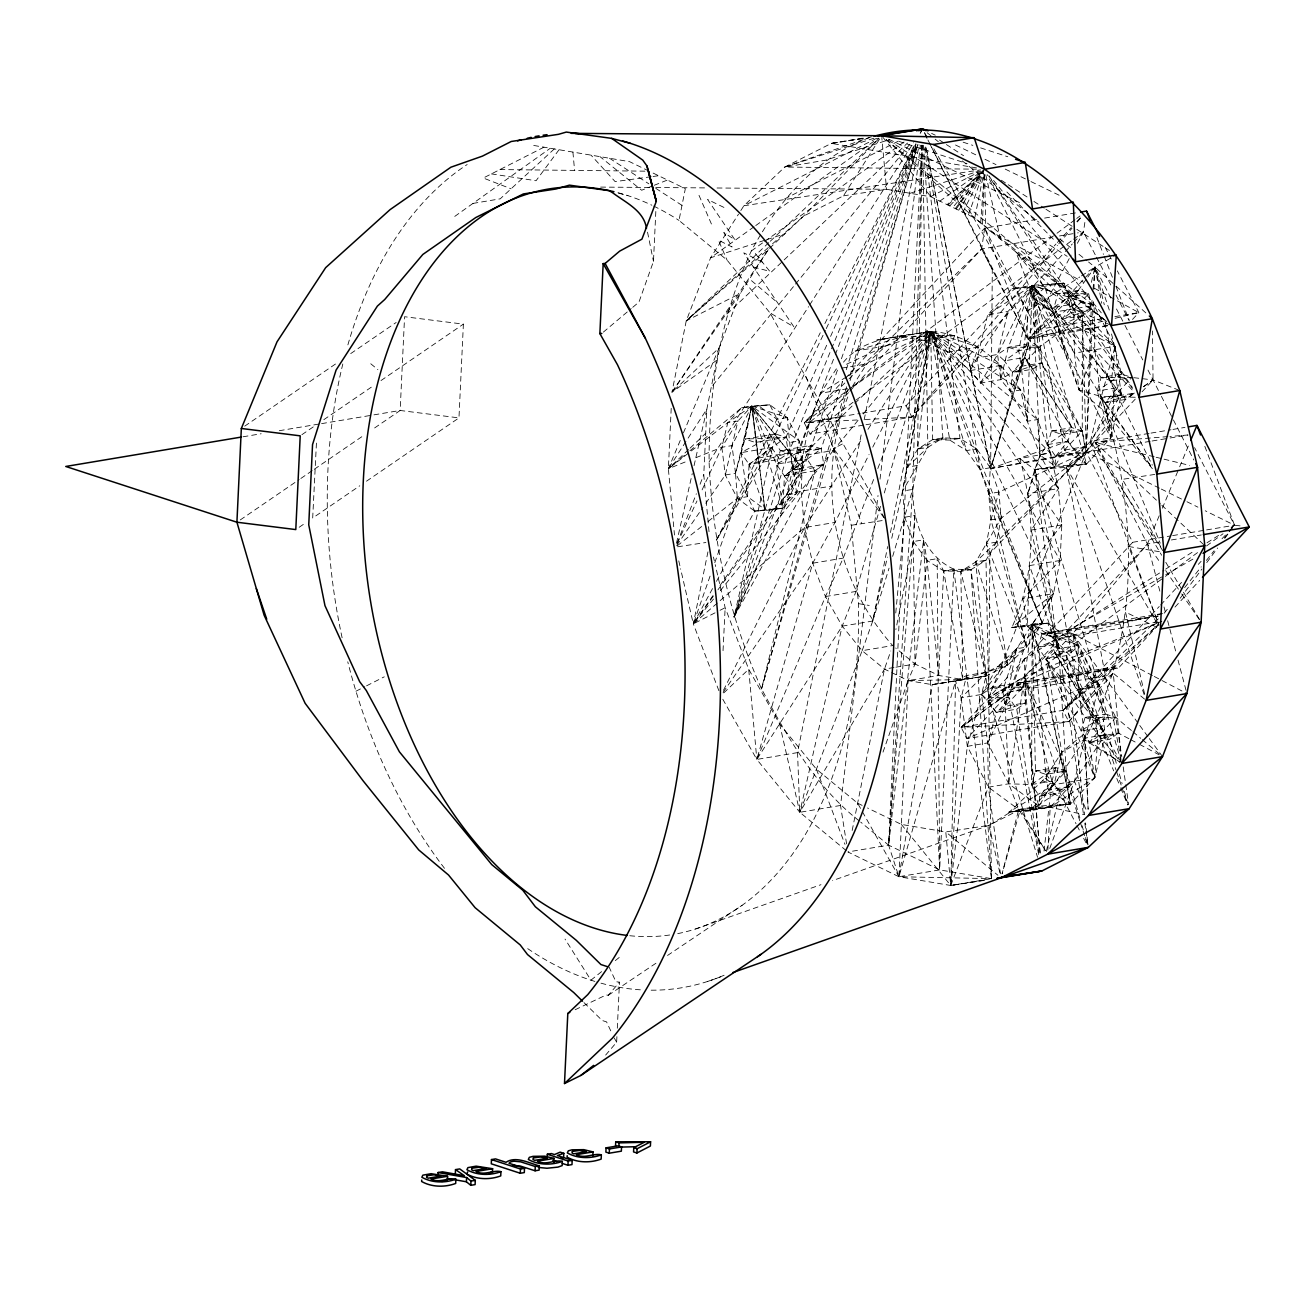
<?xml version="1.0" encoding="UTF-8"?>
<svg xmlns="http://www.w3.org/2000/svg" width="1315" height="1315" viewBox="0 0 1315 1315"><rect width="100%" height="100%" fill="white"/><g stroke="black" fill="none" stroke-linecap="round" stroke-linejoin="round"><path stroke-width="0.75" stroke-dasharray="5 3.75" d="M843.49 362.151C864.875 336.311 900.315 336.689 930.708 331.446C957.797 332.761 981.697 346.93 1000.781 365.438L1000.764 379.641L1010.545 391.673L1027.278 421.26L1040.149 455.154L1058.443 488.555L1061.797 524.932L1060.12 560.469L1053.496 593.607L1042.203 622.883L1026.736 647.046L1007.767 664.995L986.135 675.992L932.22 684.655L908.172 680.595L884.469 669.088L862.147 650.678L842.192 626.137L825.475 596.55L812.719 563.198L804.484 527.562L801.131 491.169L802.808 455.631L809.432 422.493L820.724 393.218L836.192 369.071L840.022 368.43M1162.181 613.694L1060.005 638.285L1016.627 685.082L1161.852 621.239L1024.319 676.781L1012.682 683.8L961.15 727.392L1062.997 710.33L1158.811 623.984L1114.528 666.754L1112.227 674.776L1068.799 721.623L966.969 738.668L961.15 727.392L1132.725 542.29L1086.223 452.031L1084.776 446.656L1082.245 430.991L1082.409 315.649L1074.437 303.88L1078.333 290.319L1086.65 278.714M978.459 347.012L947.901 352.124L954.756 335.522L900.15 336.574L924.198 340.634L947.901 352.124L970.223 370.551L977.209 357.894L987.664 314.844L1011.876 288.708L1032.242 285.306L1051.49 431.008L1047.595 444.585L1040.149 455.154L1034.741 469.57L1121.794 763.456L1078.744 689.685L1057.687 648.821L1031.256 530.06L1058.443 488.555L1050.208 452.902L1019.783 458.573C1035.48 513.672 1036.319 574.852 1011.81 627.551L1032.193 624.148L1047.71 623.063L1078.053 645.402L1099.11 686.282L1105.241 734.74L1094.787 777.806L1070.574 803.925L1039.08 806.128L1031.568 784.545L1032.193 624.148L1053.496 593.607L930.708 331.446L876.793 340.108L930.708 331.446L978.459 347.012L970.223 370.551L980.398 383.043L1000.764 379.641L1021.262 366.31L1039.097 347.226L1091.236 309.354L1092.305 297.289M1019.783 458.573L1034.741 469.57L1066.235 467.384L1086.617 463.981L1110.83 437.846L1105.192 402.817L1114.019 396.522L1134.385 393.119L1125.558 399.415L1086.223 452.031L996.556 542.109L985.987 560.19L970.98 569.691L991.477 878.65L939.666 869.905L888.611 845.15L847.863 851.956L898.918 876.727L991.477 878.65L988.699 697.657L989.916 553.467L1136.505 397.804M1157.858 621.896L1060.005 638.285L1058.411 643.84L1024.319 676.781L1040.296 854.668L1025.585 702.851L1024.467 659.078L1163.956 570.217M1150.132 441.33L990.639 468.567L1028.725 343.84L1027.163 337.396L1027.393 311.014L933.601 148.381M892.671 556.393L912.758 489.394L917.295 465.477L922.127 145.242M1159.485 488.177L1086.223 452.031L1075.933 452.952L990.639 468.567L926.023 147.033L990.343 467.745L998.923 492.073L990.918 519.885L986.365 543.802L1007.767 664.995L986.973 672.096L966.607 675.515L955.578 681.121L950.729 885.472L898.918 876.727L857.627 803.202L816.418 769.193L779.581 723.891L748.712 669.253L725.157 607.694L715.212 564.628M921.947 145.242L912.758 489.394L888.611 845.15L898.918 876.727L939.666 869.905L953.835 569.165C923.771 555.538 912.659 520.214 912.758 489.394L902.567 491.103L891.093 541.073M886.162 139.735L974.744 218.027L1015.953 252.036L1044.932 287.656L1053.348 312.263L1065.15 353.62L1079.056 389.947L1100.688 396.44C1138.198 505.782 1142.143 636.608 1084.497 739.704L1088.146 809.333L1084.875 738.159L1078.744 689.685L1078.053 645.402L1057.687 648.821L1027.344 626.482L1029.579 565.582L1061.797 524.932L930.708 331.446L885.718 345.993L845.364 364.797M982.387 224.323L984.36 173.268M316.438 443.106L312.691 518.028L359.768 485.794M366.49 481.191L458.968 417.891L463.39 324.131L404.576 316.718L400.154 410.477L371.553 430.054M605.656 1055.057L616.653 1042.236L616.932 1036.22M617.31 1028.215L619.48 982.173L615.913 981.713L609.157 967.199M632.762 307.299L638.959 302.072L653.473 261.389L655.922 209.332M671.209 408.308L668.365 468.732L674.48 535.041M709.015 531.671L703.772 474.715L706.862 409.113L719.108 347.949L739.951 293.886L768.519 249.308L803.531 216.137L878.946 138.519M859.139 820.823C815.432 786.617 787.406 737.008 761.533 688.879C729.595 617.294 712.27 540.169 709.097 461.91C708.769 389.503 720.39 316.866 751.325 250.951C778.776 199.995 816.697 157.093 872.075 136.563L784.759 167.054L743.895 205.748L739.605 212.455M717.941 589.827L786.534 494.933L792.501 470.326L787.143 417.562L751.818 406.056L741.627 407.749L727.787 422.69L721.82 447.297L725.321 474.994L737.353 498.336L754.695 511.108L772.694 509.858L782.885 508.149L796.709 493.224L802.676 468.617L799.175 440.92L787.143 417.562L769.817 404.806L751.818 406.056L741.085 452.639L749.057 464.425L747.545 496.643L754.695 511.108L716.379 581.509M702.095 489.887L721.82 447.297L737.978 420.981L751.818 406.056L780.321 450.585L776.425 464.162L782.885 508.149L754.695 511.108L782.885 508.149L784.398 475.931L776.425 464.162L751.818 406.056L727.787 422.69L690.687 451.423M846.318 850.69L799.799 812.292L862.147 650.678L892.704 645.566C832.921 579.011 814.593 476.277 849.161 393.596M921.618 145.242L888.611 845.15L860.7 822.105M847.994 375.876L866.749 363.959L930.708 331.446L988.732 493.766L1026.736 647.046L997.575 666.705L986.973 672.096L955.578 681.121L898.918 876.727L908.172 680.595L915.026 663.976L926.993 560.387L923.508 539.84L913.317 541.55L895.877 629.556M883.006 752.131L908.172 680.595L938.729 675.483L943.66 570.874L937.168 558.678L926.993 560.387L913.317 541.55L904.753 517.222L902.567 491.103L930.708 331.446L1000.781 365.438L1020.736 389.98L1037.453 419.567L1050.208 452.902L1040.034 454.612L1037.453 419.567L930.708 331.446L852.942 386.922M1093.324 301.661L1086.223 452.031L988.699 697.657L1037.584 857.347M1093.899 289.481L1094.951 267.126L1088.557 262.014M723.036 650.678L725.157 607.694L719.847 610.39M1047.841 850.098L1050.208 807.344L1074.421 781.209L1105.241 734.74L1054.844 652.733L1052.329 637.068L1032.193 624.148L1005.219 706.27L987.68 742.909L988.37 787.192L1000.468 873.785M895.762 612.971L904.753 517.222L914.928 515.513L913.317 541.55L915.026 663.976L938.729 675.483L962.777 679.543L986.135 675.992L986.973 672.096L961.183 697.854L950.729 885.472L986.94 879.982M923.459 145.275L942.871 437.879L927.864 447.379L902.567 491.103L907.103 467.187L917.689 449.089L932.68 439.588L942.871 437.879L960.016 438.421L976.683 448.892L990.343 467.745L988.732 493.766L990.918 519.885L1026.736 647.046L1016.544 648.739L997.575 666.705L981.549 694.452L967.314 746.328L950.729 885.472L987.154 879.702M980.694 222.942L984.228 173.218M914.928 515.513L888.611 845.15L923.508 539.84L939.666 869.905L937.168 558.678M1093.012 289.251L1094.951 267.126L1114.512 255.981M938.729 675.483L926.993 560.387L943.66 570.874L960.805 571.4L975.796 561.899L1001.093 518.176L1086.223 452.031L1082.245 430.991L1071.857 427.605L1024.812 357.417L1012.418 372.605L1010.545 391.673L1020.736 389.98L1027.278 421.26L1037.453 419.567M1121.038 759.478L1066.235 467.384L1110.83 437.846L1114.019 396.522L1111.504 380.857L1115.136 346.322L1094.08 305.442L1063.736 283.103L1032.242 285.306L987.664 314.844L1008.03 311.425L1032.242 285.306L1094.08 305.442L1094.77 349.724L1100.902 398.198L1160.192 543.128M922.67 145.275L927.864 447.379L917.689 449.089L930.708 331.446L1020.736 389.98M1044.028 851.052L1051.934 781.126L1055.83 767.566L1024.319 676.781L988.699 697.657L970.98 569.691L953.835 569.165L943.66 570.874L962.777 679.543L932.22 684.655L898.918 876.727M1079.845 817.963L1066.218 770.952L1024.319 676.781L1023.07 687.186L1025.585 702.851L1016.758 709.147L996.392 712.566L981.549 694.452L986.973 672.096M846.597 843.885L840.532 805.47L878.025 495.508M880.014 479.186L920.418 145.225M1144.165 694.665L1066.235 467.384L1090.464 441.265L1110.83 437.846L1121.268 394.779C1092.584 357.549 1065.692 318.378 1032.242 285.306L1027.278 421.26L1021.262 366.31L1032.242 285.306L1057.967 293.722L1088.721 293.689L1091.236 309.354L1086.223 452.031L998.923 492.073L988.732 493.766L1042.203 622.883L1016.544 648.739L981.549 694.452L961.183 697.854L955.578 681.121M849.835 391.163L981.631 248.979L984.688 228.12L1036.614 219.424M1084.859 222.449L1083.478 231.933L1076.788 244.442M1159.205 515.759L1147.403 543.983L1072.695 633.649L1054.844 652.733L1095.461 720.817L1097.992 736.482L1094.787 777.806L1054.055 784.628L1008.868 812.21L1020.325 809.415L1045.524 850.723L1018.714 809.53L1008.736 783.789L1032.193 624.148L1078.053 645.402L1041.94 633.682L1032.193 624.148L1035.464 770.968L1031.568 784.545L1039.54 796.315L1039.08 806.128L1018.714 809.53L988.37 787.192L967.314 746.328L961.183 697.854L966.607 675.515M917.295 465.477L907.103 467.187L930.708 331.446L1050.208 452.902M932.22 684.655L986.135 675.992L975.796 561.899L996.556 542.109L1001.093 518.176L998.923 492.073M884.65 518.274L770.031 312.937L727.047 260.091L678.984 220.41L685.329 188.702L649.265 171.213M716.626 360.343L671.965 392.199L686.249 320.827L710.593 257.773L738.537 214.131M840.532 805.47L799.799 812.292L797.548 752.607L861.769 431.764M864.185 419.732L919.169 144.946M862.147 650.678L872.749 621.025L887.641 546.613M890.452 532.542L930.708 331.446L1058.443 488.555L1027.903 493.667L1057.687 648.821L1047.71 623.063L1011.81 627.551L1053.496 593.607L1022.939 598.72L1027.344 626.482L1047.71 623.063M852.169 830.505L884.469 669.088L890.797 650.991M886.244 139.554L1106.918 321.682L974.744 218.027L983.768 172.988M707.93 551.889L693.317 623.869L720.078 693.81M714.768 562.721L737.353 498.336L735.512 473.285L744.98 439.079L751.818 406.056L799.175 440.92L792.501 470.326L802.676 468.617L751.818 406.056L732.011 445.588L725.321 474.994L704.051 505.831M846.63 386.758L823.782 464.524L814.955 470.819L734.066 617.047L775.538 433.966L825.376 330.427M676.485 543.128L692.249 473.597M694.041 465.658L706.862 409.113L687.055 439.769M894.019 667.494L884.469 669.088L799.799 812.292L756.815 759.429L842.192 626.137L872.749 621.025L887.428 557.067M1046.296 851.495L1059.906 792.912L1068.733 786.6L1066.218 770.952L1058.411 643.84L1038.045 647.259L1032.193 624.148L1045.852 774.354L1048.367 790.019L1039.08 806.128L1008.736 783.789L987.68 742.909L981.549 694.452L992.315 687.219L1032.012 624.592L1053.496 593.607M1091.384 282.314L1094.951 267.126L1114.578 284.763M720.028 585.504L772.694 509.858L786.534 494.933L802.676 468.617L751.818 406.056L764.886 509.398L747.545 496.643L735.512 473.285L732.011 445.588L737.978 420.981L727.787 422.69M980.398 383.043L997.575 354.491L1008.03 311.425L977.209 357.894L980.398 383.043L1000.781 365.438L1010.545 391.673L1021.262 366.31L1018.731 350.645L1032.242 285.306L1062.043 319.068L1115.136 346.322L1121.268 394.779L1090.464 441.265L1158.975 625.2L1128.615 546.498L1159.978 551.807M1152.433 675.499L1072.695 633.649L1052.329 637.068L1099.11 686.282L1084.875 738.159L1120.133 762.322L1084.497 739.704L1061.994 751.917L1045.129 778.233L1009.739 811.766L1029.842 810.747L1070.574 803.925L1046.017 659.029L1058.411 643.84L1066.383 655.61L1084.628 814.708L1050.208 807.344L1008.868 812.21L1029.842 810.747L1054.055 784.628L1061.994 751.917L1092.42 727.327L1119.229 760.317M847.419 389.914L761.533 688.879L814.955 470.819L806.966 459.05L838.017 368.414M1162.148 613.546L1041.94 633.682L1038.045 647.259L1070.574 803.925L1018.714 809.53L1002.063 873.867L1020.325 809.415L988.913 825.376L832.559 880.606M761.533 688.879L823.782 464.524L821.267 448.859L842.553 381.482L804.254 422.805L810.056 434.082L863.971 425.057M797.548 752.607L756.815 759.429L812.719 563.198L835.025 522.433L869.067 454.497M1111.504 380.857L1101.115 377.471L1032.242 285.306L1008.342 347.259L1000.764 379.641L997.575 354.491L1032.242 285.306L1086.617 463.981L1055.107 466.168L1034.741 469.57L1027.903 493.667L1040.149 455.154L1032.242 285.306L1111.504 380.857L1131.87 377.454L1114.019 396.522L1121.268 394.779L1100.902 398.198L1090.464 441.265L1162.887 550.788M850.098 380.561L917.87 144.617L848.882 379.065L981.631 248.979L1051.523 237.275M779.581 723.891L799.799 812.292L842.192 626.137L856.032 591.421L880.918 504.763M884.305 492.961L930.708 331.446L1060.12 560.469L1022.939 598.72M967.314 746.328L987.68 742.909L996.392 712.566L988.42 700.78L992.315 687.219L1114.528 666.754L1118.473 668.036L1159.14 624.165M772.694 509.858L796.709 493.224L784.398 475.931L821.267 448.859L810.878 445.473L776.425 464.162L806.966 459.05L734.066 617.047L779.614 459.297L788.441 453.001L830.735 350.661M1088.721 293.689L1068.355 297.108L1070.87 312.773L1091.236 309.354L1062.043 319.068L1074.437 303.88L1054.071 307.299L1057.967 293.722L1078.333 290.319L1088.721 293.689L1070.87 312.773L1062.043 319.068L1082.409 315.649L1086.223 452.031L1117.586 387.646L1121.481 374.068L1110.665 330.492M1110.879 298.061L1094.951 267.126L1028.116 339.237L1039.097 347.226L1041.628 362.891L1071.857 427.605L1067.961 441.182L1055.567 456.354L1055.107 466.168L1040.149 455.154M1128.402 376.32L1121.481 374.068L1101.115 377.471L1097.22 391.048L1110.83 437.846L1032.242 285.306L1047.595 444.585L1055.107 466.168L1064.394 450.059L1082.245 430.991L1039.097 347.226L1028.725 343.84L1008.342 347.259L997.575 354.491L977.209 357.894M1158.071 616.028L1041.94 633.682L1060.005 638.285L1038.045 647.259L1085.089 717.431L1081.177 731.009L1094.787 777.806L1050.208 807.344L1011.235 811.634L988.913 825.376L945.797 831.918L901.383 824.423L867.522 807.985M1131.393 730.482L1115.843 717.415L1105.455 714.029L1075.21 649.314L1054.844 652.733L1046.017 659.029L1094.787 777.806L1089.165 742.778L1101.559 727.59L1105.455 714.029L1072.695 633.649L1066.251 631.545L1041.94 633.682L1072.695 633.649L1138.576 723.842M872.749 621.025L889.055 568.146M846.268 369.729L917.426 144.584M780.321 450.585L821.267 448.859L790.71 453.971L780.321 450.585L810.878 445.473L734.066 617.047L788.441 453.001L785.926 437.336L827.266 343.889M710.084 576.102L693.317 623.869L718.089 611.294M841.419 358.765L916.933 144.387M968.432 214.953L983.275 172.758M848.175 390.654L809.432 422.493L792.501 470.326L802.808 455.631L853.369 404.708M1049.732 848.438L1074.421 781.209L1084.875 738.159L1105.241 734.74L1095.461 720.817L1046.017 659.029L1075.21 649.314L1072.695 633.649L1115.843 717.415L1121.777 756.947M734.066 617.047L834.532 356.628M835.272 354.705L916.473 144.239M722.806 699.235L756.815 759.429L825.475 596.55L843.26 558.086L874.13 478.101M877.795 468.567L930.708 331.446L1042.203 622.883L1032.012 624.592M677.061 543.292L696.342 493.766M700.057 484.249L703.772 474.715M831.524 348.771L916.111 144.091M790.71 453.971L796.709 493.224L786.534 494.933L802.808 455.631L833.348 450.519L858.021 420.356M1162.345 508.231L1178.865 468.699M1179.654 466.809L1189.089 444.223M680.25 440.443L668.365 468.732L686.677 461.384M683.405 432.898L719.108 347.949L671.965 392.199L768.519 249.308L686.249 320.827L740.279 293.376M830.587 336.41L915.766 143.877M677.291 543.407L696.966 500.966M1024.467 659.078C1012.961 676.255 1012.731 698.643 996.392 712.566L1025.585 702.851L1005.219 706.27L996.392 712.566M826.264 328.586L914.369 145.571M723.48 690.293L804.484 527.562L862.492 437.961M725.321 474.994L735.512 473.285L751.818 406.056L764.886 509.398L749.057 464.425L779.614 459.297L771.642 447.527L716.313 540.284L820.264 332.761M824.867 323.589L914.106 145.455M872.749 447.149L930.708 331.446L966.492 450.601L980.152 469.439L1042.203 622.883M962.827 212.241L984.508 169.257M981.631 248.979L1027.163 337.396L1071.068 255.176M712.533 588.578L693.317 623.869L680.578 568.754M716.313 540.284L775.538 433.966L785.926 437.336L749.057 464.425L788.441 453.001L757.884 458.13L751.818 406.056L782.885 508.149M958.684 210.236L982.535 172.397M772.562 243.785L803.531 216.137L843.457 195.836L880.623 137.368M709.097 461.91L808.561 306.642M809.662 304.916L913.547 142.727M852.383 386.38L866.749 363.959L885.718 345.993L907.35 334.996L855.161 351.105L885.718 345.993M867.982 429.364L930.708 331.446L949.825 440.114L966.492 450.601L976.683 448.892M685.953 441.478L668.365 468.732L689.093 452.672M1042.4 780.814L1054.055 784.628L1084.497 739.704M676.715 545.446L702.917 507.475M671.965 392.199L739.951 293.886M723.135 692.331L812.719 563.198L843.26 558.086M713.059 595.514L693.317 623.869L804.484 527.562L835.025 522.433M956.219 209.036L983.423 170.786L952.849 207.408M1087.834 277.054L1094.951 267.126L1109.844 311.639M713.24 596.303L693.317 623.869L713.47 599.081M559.039 149.729L536.043 180.747L491.415 173.892M955.315 208.592L983.39 170.769M1180.18 598.276L1201.926 569.05M1206.759 562.557L1217.641 547.961M1224.89 538.213L1228.522 533.348M833.348 450.519L718.5 592.884M1164.153 613.217L1169.265 606.823M1184.634 587.624L1201.269 566.831M1206.397 560.42L1214.074 550.821M1224.314 538.032L1228.161 533.232M1229.443 531.638L1234.555 525.227L1241.902 526.082M712.714 385.377L794.244 285.651M795.542 284.056L910.736 143.171M863.215 414.011L930.708 331.446L932.68 439.588L949.825 440.114L960.016 438.421L966.492 450.601M1068.799 721.623L1114.528 666.754L1010.38 691.822L961.15 727.392L1068.799 721.623L1062.997 710.33L1159.238 606.494M865.977 424.729L911.903 417.036L1057.424 245.395M1058.756 243.834L1071.988 228.235M1077.281 221.988L1081.242 217.32M575.148 1009.739L606.281 994.896L608.204 995.34L619.48 982.173M845.298 378.523L984.688 228.12L1083.281 282.15M848.487 392.626L810.056 434.082L1071.939 240.464M862.163 413.107L906.084 405.76L1055.994 244.015M1057.391 242.519L1071.265 227.544M1076.821 221.561L1080.979 217.057M865.188 419.534L911.903 417.036L1063.95 253.006M1065.331 251.494L1072.317 243.965M1073.714 242.47L1083.478 231.933L1095.559 255.389M1132.494 319.446L1138.839 312.592L1117.356 270.906M1142.028 391.837L1153.058 379.936L1152.466 330.953M1158.104 616.176L1066.251 631.545L1147.403 543.983L1161.392 541.649M1160.635 604.999L1181.56 582.413M1198.294 564.365L1201.088 561.357M1222.013 538.772L1227.585 532.756M1228.983 531.244L1234.555 525.227L1204.178 444.602M1174.969 607.086L1199.724 580.359M1115.843 717.415L1095.461 720.817L1085.089 717.431L1115.843 717.415L1097.992 736.482L1089.165 742.778L1081.177 731.009L1046.017 659.029L1066.383 655.61L1075.21 649.314L1116.041 770.048M949.759 205.913L983.176 170.654M948.033 205.074L983.11 170.621L947.162 204.647M844.855 383.01L804.254 422.805L857.051 419.978M1158.285 618.855L1062.997 710.33L1114.528 666.754M907.103 467.187L927.864 447.379M768.798 242.634L686.249 320.827L771.05 245.132M770.278 241.237L878.749 138.486M726.998 314.022L907.465 143.056M688.6 449.549L668.365 468.732L688.37 452.081M690.046 448.185L705.711 433.342M854.865 403.294L930.708 331.446M723.743 692.923L748.712 669.253L756.815 759.429M554.305 148.924L500.226 198.828L472.973 203.414M603.355 332.12L631.216 308.598M689.915 450.798L741.627 407.749L769.817 404.806L789 442.629L799.175 440.92M1044.932 287.656L1033.146 297.387L1065.15 353.62M601.596 971.621L590.928 980.168L565.023 939.074M615.305 960.607L619.875 956.942M677.126 545.889L704.971 523.896M708.078 521.463L737.353 498.336L747.545 496.643L741.085 452.639L775.538 433.966L744.98 439.079L755.369 442.465L785.926 437.336L744.98 439.079M1074.437 303.88L1028.116 339.237L990.639 468.567L1067.961 441.182L1075.933 452.952L1084.776 446.656L1064.394 450.059L1055.567 456.354L1047.595 444.585L1071.857 427.605L1024.812 357.417L1004.446 360.836L997.575 354.491M851.841 387.103L804.254 422.805L860.158 413.452M853.484 385.87L1055.353 234.464M1056.997 233.232L1075.045 219.687M1076.689 218.454L1079.977 216.005M749.057 464.425L771.642 447.527L741.085 452.639M814.955 470.819L784.398 475.931L806.966 459.05M1073.582 239.231L1083.478 231.933L1077.478 232.936M961.15 727.392L1163.742 577.597M1165.386 576.381L1198.327 552.021M1206.562 545.939L1223.032 533.759M1231.267 527.66L1234.555 525.227L1194.579 447.626M454.76 216.4L550.295 148.25M754.07 226.755L710.593 257.773L764.985 240.185M755.747 225.555L878.321 138.124M751.325 250.951L762.947 242.65M764.607 241.467L904.112 141.954M939.863 201.113L981.467 171.427M1060.12 560.469L1029.579 565.582L1057.687 648.821L1034.741 469.57L1086.617 463.981L1064.394 450.059L1032.242 285.306L1105.192 402.817L1125.558 399.415L1133.645 393.678M1143.36 386.807L1153.058 379.936L1177.878 389.766M1143.721 386.528L1153.058 379.936L1147.436 369.022M1054.071 307.299L1078.333 290.319L1028.116 339.237L1107.986 325.857M1121.481 374.068L1097.22 391.048L1117.586 387.646L1125.558 399.415M981.549 694.452L988.42 700.78L1012.682 683.8L1118.473 668.036L1016.627 685.082M901.383 824.423L950.729 885.472L988.37 787.192L1008.736 783.789L1031.568 784.545L1055.83 767.566L1066.218 770.952L1048.367 790.019L1039.54 796.315L1059.906 792.912L1076.032 823.749M244.705 426.159L335.588 363.959M350.727 353.587L396.16 322.487M301.908 434.673L315.419 425.435M323.835 419.666L374.282 385.147M381.005 380.545L463.39 324.131M240.283 519.918L299.179 479.597M300.872 478.446L312.641 470.376M314.334 469.225L364.814 434.673M299.179 527.266L305.935 522.647M608.204 995.34L657.352 962.301M667.527 955.463L742.104 905.312M1029.842 810.747L1074.421 781.209L1086.995 811.865M1027.393 311.014L1079.746 277.005M1081.44 275.903L1094.951 267.126L1104.288 304.751M846.301 376.961L820.724 393.218L851.282 388.106M1165.682 569.116L1194.957 550.459M1207.006 542.783L1220.78 534.005M1231.119 527.43L1234.555 525.227L1205.263 510.779M997.575 666.705L1007.767 664.995L975.796 561.899L985.987 560.19L988.699 697.657L1012.682 683.8L1023.07 687.186L1005.219 706.27L1008.736 783.789M1066.251 631.545L1163.972 575.691M1165.748 574.671L1194.168 558.415M543.966 147.181L483.295 178.018L511.091 188.801M862.377 138.174L831.343 143.384L784.759 167.054L976.388 169.175M876.546 138.338L743.895 205.748L980.546 169.865M784.644 198.927L898.819 140.902M930.478 196.724L980.842 171.114M355.954 691.213L364.797 686.709M366.573 685.822L384.259 676.831M677.735 933.617A377.898 243.341 80.5 0 0 858.481 603.634L851.265 525.277L833.529 448.497L843.194 443.582M917.689 449.089L942.871 437.879M985.987 560.19L960.805 571.4L962.777 679.543L908.172 680.595M1082.409 315.649L1028.116 339.237L1105.225 320.679M695.849 457.719L721.82 447.297L732.011 445.588M654.163 185.3L667.478 180.04M695.504 928.998L820.971 884.683M707.618 981.467L723.069 976.009M1107.789 325.463L1027.163 337.396L927.897 139.9L992.299 269.707L990.639 468.567L1028.725 343.84L1004.446 360.836L1012.418 372.605L1041.628 362.891L1082.245 430.991L1061.879 434.394L1051.49 431.008L1071.857 427.605M1134.385 393.119L1105.192 402.817L1117.586 387.646L1105.142 321.353M1084.776 446.656L1055.567 456.354L1075.933 452.952M1079.779 820.774L1068.733 786.6L1039.54 796.315L1051.934 781.126L1024.319 676.781M873.933 138.239L784.759 167.054L825.491 160.233L889.433 139.571M766.924 239.56L784.94 233.741M910.161 193.289L978.985 171.049M784.398 475.931L823.782 464.524L793.224 469.636L802.676 468.617M786.534 494.933L801.131 491.169L831.672 486.057M1115.12 318.312L1138.839 312.592L1092.239 287.065M1105.241 734.74L1097.992 736.482L1118.358 733.08L1128.96 738.734M1044.603 218.093L1078.547 212.405M1059.512 235.944L1075.489 233.265M1063.736 283.103L1043.37 286.522L1011.876 288.708L1063.736 283.103L1073.714 308.861L1152.318 465.132M243.028 436.777L261.159 433.753M279.29 430.712L319.578 423.956M321.6 423.627L371.964 415.195M373.97 414.85L400.154 410.477L458.968 417.891M1036.335 302.631L1053.348 312.263L1094.08 305.442L1068.355 297.108L1115.136 346.322L1100.902 398.198L1152.006 467.63M924.198 340.634L954.756 335.522M1102.891 318.625L1036.993 329.654L984.688 228.12L1027.163 337.396M1114.873 316.619L1138.839 312.592M841.929 368.101L866.749 363.959M970.223 370.551L1000.781 365.438M741.627 407.749L769.817 404.806M1021.262 366.31L1041.628 362.891L1032.801 369.186L1012.418 372.605M787.143 417.562L776.968 419.271L759.626 406.499M809.432 422.493L839.989 417.381M1047.595 444.585L1067.961 441.182L1024.812 357.417M1149.031 433.424L1095.116 442.465L1147.403 543.983L1159.978 562.294M1151.02 433.095L1170.991 429.758M1172.98 429.413L1184.963 427.408M990.343 467.745L980.152 469.439L925.448 147.017M1152.121 441.002L1168.098 438.322M1170.103 437.994L1188.07 434.986L1169.89 436.448M990.918 519.885L1001.093 518.176M1031.256 530.06L1061.797 524.932M996.556 542.109L986.365 543.802L1026.736 647.046M1132.725 542.29L1170.662 535.928M1172.651 535.599L1204.606 530.241M1206.611 529.912L1234.555 525.227M825.475 596.55L856.032 591.421M1171.369 539.972L1201.318 534.958M895.926 667.182L915.026 663.976L895.679 648.016M988.42 700.78L1008.786 697.377L1016.758 709.147L1039.261 854.832M1085.089 717.431L1105.455 714.029L1081.177 731.009L1101.559 727.59L1109.531 739.375L1117.175 766.316M1035.464 770.968L1066.218 770.952L1045.852 774.354L1035.464 770.968L1055.83 767.566M1031.568 784.545L1051.934 781.126L1059.906 792.912M1068.733 786.6L1048.367 790.019L1070.574 803.925L1032.193 624.148M989.538 878.979L950.729 885.472L945.797 831.918L997.904 875.248M976.535 167.909L831.343 143.384L865.73 137.911M831.343 143.384L865.549 138.19M843.457 195.836L886.573 189.294L930.987 196.806L974.744 218.027M677.603 546.793L705.908 542.503M1154.849 474.419L1122.418 479.334L1160.964 547.139M851.265 525.277L883.647 520.362M651.237 176.72L615.141 181.618L591.027 155.137M653.078 176.473L658.585 175.733M1167.868 436.613L1095.116 442.465L1161.638 555.242M1011.81 627.551L1027.344 626.482M1018.714 809.53L1050.208 807.344M932.68 439.588L960.016 438.421L924.593 147.066M943.66 570.874L970.98 569.691L960.805 571.4L986.135 675.992M988.699 697.657L1008.786 697.377L1038.735 855.062M1101.115 377.471L1131.87 377.454M1051.49 431.008L1082.245 430.991M600.626 187.092L653.736 187.503M655.774 187.519L706.829 187.913M717.053 187.996L886.573 189.294L881.806 137.565M499.914 169.569L645.238 171.164M1135.272 397.262L1100.688 396.44L1152.022 467.515M1133.793 377.684L1153.058 379.936L1160.471 394.5M616.653 1042.236L613.431 1036.614M533.726 145.455L629.523 161.646L647.473 170.342M858.481 603.634L869.231 605.459M1154.192 456.782L1095.116 442.465L1160.307 503.826M1156.164 457.275L1162.082 458.705M1164.038 459.182L1189.648 465.395M753.364 267.011L769.817 271.35L754.481 252.496M618.543 193.157L627.929 195.656M963.139 142.201L972.837 145.373M980.612 147.888L1007.783 156.748M899.115 141.445L967.035 163.57M1109.794 324.739L1073.714 308.861L1043.37 286.522L987.22 174.665M931.579 133.39L935.261 135.182M955.512 144.995L975.763 154.808M984.968 159.279L996.014 164.622M1005.202 169.093L1029.135 180.697M1030.976 181.585L1062.273 196.757M888.94 139.291L1020.489 203.069M723.94 207.425L707.618 199.502L734.888 239.757L723.776 232.525L732.093 247.006L718.417 240.152L727.047 260.091M1156.74 627.239L1125.509 612.116L1144.74 694.501M857.627 803.202L863.955 806.259M1161.309 489.081L1185.111 500.834M1186.952 501.738L1197.932 507.163M762.322 262.145L743.764 252.842L793.915 326.876L770.031 312.937M1154.241 676.452L1186.853 693.564M1130.719 739.671L1137.787 743.435M1139.563 744.389L1158.992 754.744M939.535 140.08L944.696 143.434M946.405 144.551L963.566 155.696M1001.323 180.237L1006.468 183.59M1008.178 184.692L1027.064 196.971M1033.919 201.425L1044.225 208.115M1045.935 209.233L1075.111 228.202M1076.821 229.32L1109.433 250.508M888.348 140.113L1067.172 256.343M609.503 158.26L648.821 183.804M681.992 205.37L652.256 186.056L641.638 190.248L600.035 156.666M1033.935 298.374L1053.348 312.263L1074.404 353.143L1079.056 389.947L1107.214 413.535L1154.258 471.017M1045.129 778.233L1054.055 784.628M1132.133 389.914L1094.77 349.724L1079.056 389.947L1053.348 312.263L1033.146 297.387L1015.953 252.036L1106.836 321.879M1070.87 312.773L1115.136 346.322L1074.404 353.143L1073.714 308.861L988.831 176.029M1054.844 652.733L1099.11 686.282L1078.744 689.685L1034.741 469.57M927.174 132.766L933.568 137.878M935.162 139.16L938.351 141.724M962.333 160.923L1039.031 222.334M1059.791 238.968L1070.985 247.927M1078.974 254.321L1086.963 260.732M1144.56 699.103L1113.279 673.28L1121.038 755.435M370.764 363.762L377.882 369.63M1132.955 731.798L1140.746 738.323M1142.291 739.638L1159.419 754.021M751.473 280.67L777.477 302.598M1116.09 286.128L1146.269 313.282M1161.786 505.223L1204.754 545.659M1015.953 252.036L1073.714 308.861L1133.004 389.158M584.008 1002.622L602.139 1020.473L606.577 1021.903L611.722 1032.932M1006.912 192.023L1055.468 241.385M1061.879 434.394L1086.617 463.981M1045.852 774.354L1070.574 803.925M993.548 180.385L1101.28 312.855M882.907 137.302L930.987 196.806M1139.776 725.486L1148.159 736.959M1149.343 738.603L1162.526 756.635M806.046 376.682L833.529 448.497L885.636 520.066M1165.698 570.611L1180.558 592.243M1181.708 593.92L1201.137 622.209M988.913 175.766L1132.264 387.333M1165.797 562.294L1182.432 590.484M1183.467 592.243L1200.102 620.45M1066.235 467.384L1158.334 625.48M924.429 132.47L927.486 137.779M1076.985 825.573L1079.829 831.014M1083.626 838.28L1087.406 845.529M1105.208 247.335L1108.019 252.776M1108.956 254.584L1112.687 261.833M1096.48 257.198L1111.356 286.078M1116.008 295.102L1129.026 320.367M1116.501 308.976L1124.013 323.523M1124.95 325.347L1142.751 359.916M906.084 405.76L911.903 417.036M1161.392 396.308L1172.52 418.154M1173.44 419.978L1193.823 460.02M926.976 138.075L924.215 132.585L926.943 138.108M1101.559 727.59L1066.383 655.61L1113.69 770.869M699.005 195.327L711.727 224.701M1116.797 778.431L1119.903 785.976M1120.676 787.866L1127.662 804.879M1096.841 237.44L1103.466 254.387M1104.206 256.277L1113.032 278.862M1115.975 286.407L1129.223 320.301M816.418 769.193L845.003 844.411M833.529 448.497L861.703 523.699M1116.698 771.987L1121.301 785.499M1121.958 787.422L1127.892 804.796M1080.388 822.664L1087.752 845.446M1053.348 312.263L1066.991 358.403M1082.114 825.804L1083.248 829.716M1085.516 837.556L1087.801 845.381M1119.361 774.009L1122.106 783.641M1124.292 791.334L1127.563 802.873M647.539 232.18L653.473 261.389M1147.403 543.983L1159.863 591.224M1164.022 606.971L1165.583 612.872M1167.654 620.746L1175.955 652.24M1178.026 660.114L1186.344 691.591M988.913 825.376L1000.14 873.965M713.453 557.05L714.324 560.831M678.77 560.88L680.134 566.781M985.773 174.78L1000.567 239.33M1094.951 267.126L1101.74 303.272M1058.411 643.84L1083.609 815.103M1084.809 823.174L1085.697 829.206M1085.993 831.228L1088.064 845.331L1085.549 822.878M1123.207 766.892L1125.492 782.803M1125.788 784.792L1128.632 804.681M953.835 569.165L991.477 878.65M572.913 152.08L574.589 170.391M984.623 174.78L985.757 227.117M640.356 989.817A431.879 278.106 80.5 0 1 596.829 981.993M594.857 981.417A431.879 278.106 80.5 0 1 526.115 947.556M444.503 868.311A431.879 278.106 80.5 0 1 347.752 661.79M342.114 637.759A431.879 278.106 80.5 0 1 342.821 363.976M347.883 344.875A431.879 278.106 80.5 0 1 467.187 164.523M724.121 975.237A431.879 278.106 80.5 0 1 650.136 990.179M669.664 934.998A377.898 243.341 80.5 0 1 629.359 935.672M617.984 192.713A377.898 243.341 80.5 0 1 651.846 205.206M653.687 206.093A377.898 243.341 80.5 0 1 678.984 220.41M1016.544 648.739L1005.219 706.27L1002.704 690.605L1016.544 648.739M922.374 128.936L919.711 134.475L922.374 128.936M1010.38 691.822L966.969 738.668L1112.227 674.776L1010.38 691.822M1118.358 733.08L1109.531 739.375L1089.165 742.778L1118.358 733.08M1039.097 347.226L1018.731 350.645L1008.342 347.259L1039.097 347.226M1023.07 687.186L1002.704 690.605L992.315 687.219L1023.07 687.186"/><path stroke-width="1.5" d="M630.395 143.351L611.623 138.371L566.305 132.075L558.464 134.327L511.239 141.478L482.424 156.123L450.913 167.202L390.078 209.627L325.676 267.635L277.021 341.834L241.335 428.476L236.914 522.219L264.118 615.206L305.129 703.295L363.137 780.863L418.712 849.917L448.514 875.001L475.11 907.695L520.23 944.943L527.512 954.542L573.8 992.595L582.545 1001.192M437.944 1175.363L438.076 1172.536L442.432 1171.813L464.392 1175.725L455.516 1169.61L455.319 1173.868M421.704 1180.048L421.655 1181.511C431.698 1187.248 444.93 1187.445 455.68 1183.451L455.878 1179.193C445.128 1183.188 431.895 1182.99 421.852 1177.254L422.855 1175.166L431.106 1173.703L447.56 1176.268L447.363 1180.508L441.824 1181.429M455.516 1169.61L459.724 1168.92L475.307 1180.344L475.093 1184.601L470.786 1185.325L466.398 1181.774L466.595 1177.533L438.076 1172.536M470.786 1185.325L470.984 1181.067L466.595 1177.533M539.331 1165.846C529.435 1163.331 515.907 1155.622 506.012 1162.296L495.525 1158.893L491.481 1159.567L491.284 1163.808L520.28 1173.259L524.307 1172.586L524.504 1168.328L508.971 1163.265L510.286 1162.148A9.123 2.219 2.7 0 1 514.149 1161.211L520.609 1161.819L535.287 1166.52L539.331 1165.846L539.134 1170.103L535.09 1170.777L520.411 1166.076L513.951 1165.452A9.123 2.219 2.7 0 0 512.488 1165.649M488.72 1173.588L492.402 1172.964L492.615 1168.723L476.162 1166.158L467.91 1167.621L466.907 1169.709C476.951 1175.446 490.183 1175.659 500.933 1171.649L500.736 1175.906C489.985 1179.9 476.737 1179.703 466.71 1173.966L467.713 1171.879M520.28 1173.259L520.477 1169.002L491.481 1159.567M535.09 1170.777L535.287 1166.52M547.139 1158.499L547.336 1154.241L551.38 1153.567L554.47 1154.57L560.157 1152.154L563.806 1153.337L563.609 1157.595L561.061 1157.94M553.829 1162.69L554.026 1158.433L544.788 1156.181L533.052 1156.345L529.32 1157.348L528.334 1159.436C538.361 1165.172 551.593 1165.369 562.343 1161.375L562.146 1165.616L557.955 1167.112L546.958 1168.246L538.23 1167.424M760.875 954.394L580.803 1075.456L564.497 1083.544L567.801 1013.536L587.739 994.65A485.876 312.871 80.5 0 0 617.458 364.715L599.87 333.599L603.174 263.608L605.114 263.444L619.677 251.132L641.917 239.166L656.3 201.327L646.947 165.953L642.723 160.068L611.623 138.371M563.806 1153.337L557.412 1155.54L572.189 1160.34L571.976 1164.597L567.948 1165.271L568.146 1161.03L547.336 1154.241M592.818 1156.148L593.016 1151.907L583.794 1149.655L572.058 1149.82L568.327 1150.822L567.324 1152.91C577.351 1158.647 590.599 1158.844 601.349 1154.833L601.152 1159.09C590.386 1163.085 577.154 1162.887 567.127 1157.151L567.176 1155.688M606.084 1147.847L605.87 1152.104L609.24 1153.206L621.354 1151.167L621.551 1146.927L618.182 1145.825L606.084 1147.847L609.453 1148.948L621.551 1146.927M609.24 1153.206L609.453 1148.948M615.535 1146.055L615.732 1141.798L650.596 1141.782L650.399 1146.023L636.887 1153.008L633.567 1151.924L633.764 1147.666L644.301 1142.275L619.053 1142.883L615.732 1141.798M619.053 1142.883L618.855 1147.124L636.329 1146.713M636.887 1153.008L637.085 1148.751L650.596 1141.782M874.097 136.25C1000.353 101.682 1103.647 215.529 1152.318 318.707L1139.053 397.344L1156.789 474.123L1164.022 552.481L1160.405 629.03L1146.121 700.385L1121.794 763.456L1088.475 815.481L1047.628 854.175L1001.027 877.845L732.718 972.607M1195.68 463.653L1197.521 467.302L1164.022 552.481L1204.754 545.659L1197.521 467.302L1179.785 390.522L1152.318 318.707L1149.294 315.995M1190.667 440.459L1196.946 425.403L1188.957 426.75M1202.485 577.4L1249.25 526.937L1196.946 425.403L1200.562 435.002M564.497 1083.544L612.363 1038.209A539.857 347.62 80.5 0 0 645.369 338.284L605.114 263.444M580.803 1075.456L593.673 1065.364M567.801 1013.536L569.806 1012.287M1203.061 553.336L1249.25 526.937L1203.324 534.63M918.758 130.777L922.374 128.936L928.209 130.826M1001.027 877.845L1088.36 847.353L1129.207 808.659L1162.526 756.635L1186.853 693.564L1201.137 622.209L1204.754 545.659L1160.405 629.03L1201.137 622.209L1146.121 700.385L1186.853 693.564L1121.794 763.456L1162.526 756.635L1088.475 815.481L1129.207 808.659L1047.628 854.175L1088.36 847.353L1041.776 871.023L997 878.453M916.571 130.81L922.374 128.936L926.056 130.711M571.187 133.357L881.642 135.741L933.453 144.502L974.185 137.681L984.508 169.257C1062.273 223.287 1110.435 308.861 1139.053 397.344L1179.785 390.522L1156.789 474.123L1197.521 467.302M1152.318 318.707L1111.57 325.528L1116.303 254.979L1075.555 261.784L1073.319 202.115L1032.571 208.937L1025.24 162.435L984.508 169.257L933.453 144.502M1080.552 212.077L1086.535 211.074L1099.619 236.453M241.007 437.122L65.75 466.463L236.914 522.219L295.793 529.583L300.214 435.84L241.335 428.476M447.56 1176.268L430.942 1179.045C439.292 1183.549 448.168 1177.221 455.878 1179.193M492.615 1168.723L475.981 1171.501C484.347 1176.005 493.224 1169.676 500.933 1171.649M554.026 1158.433L537.408 1161.211C545.758 1165.715 554.634 1159.403 562.343 1161.375M593.016 1151.907L576.397 1154.685C584.764 1159.189 593.64 1152.877 601.349 1154.833M520.477 1169.002L524.504 1168.328M568.146 1161.03L572.189 1160.34M470.984 1181.067L475.307 1180.344M877.878 135.987L922.374 128.936L881.642 135.741L974.185 137.681M997.263 878.091L1041.776 871.023L1009.575 875.905M1001.537 877.121L1005.548 876.513M599.87 333.599L601.81 333.435M447.379 1178.454L451.193 1179.111M454.99 1179.785L466.398 1181.774M607.514 966.673L600.939 964.552L576.266 940.291L535.369 906.775L522.811 890.255L491.744 864.596L399.398 751.818L366.277 690.474L359.685 681.712L324.969 605.656L308.746 524.849L312.543 444.569L336.081 370.074L377.405 306.066L384.72 299.508L422.838 254.453L475.816 217.517L523.37 193.946L555.883 189.015L569.395 185.152L609.157 190.659L612.806 192.894C625.595 202.477 643.873 210.696 646.487 228.333M1015.542 159.279L1025.24 162.435M633.764 1147.666L637.085 1148.751M552.81 1160.34L556.59 1161.572M562.278 1163.43L567.948 1165.271M490.511 1172.355L492.402 1172.964M1072.695 258.874L1075.555 261.784M603.174 263.608L645.369 338.284M1086.535 211.074L1090.217 220.493M256.343 588.61L266.748 619.217M646.947 165.953L656.3 201.327L648.509 171.657M517.535 140.869A431.879 278.106 80.5 0 1 521.398 139.768M527.233 138.272A431.879 278.106 80.5 0 1 531.161 137.368M535.106 136.563A431.879 278.106 80.5 0 1 539.084 135.856M543.062 135.231A431.879 278.106 80.5 0 1 547.056 134.689M575.082 133.44A431.879 278.106 80.5 0 1 578.995 133.604M622.521 140.952A431.879 278.106 80.5 0 1 885.159 517.091A431.879 278.106 80.5 0 1 757.522 956.745M627.354 935.442A377.898 243.341 80.5 0 1 362.776 516.877A377.898 243.341 80.5 0 1 613.99 191.711M426.931 1175.758L426.537 1177.32L428.246 1178.174L440.936 1176.037L433.901 1174.821L426.931 1175.758M471.97 1168.213L471.592 1169.775L473.301 1170.629L485.991 1168.509L478.956 1167.276L471.97 1168.213M533.397 1157.923L533.002 1159.485L534.728 1160.34L547.418 1158.219L540.366 1157.003L533.397 1157.923M572.387 1151.398L571.992 1152.959L573.718 1153.814L586.408 1151.693L579.373 1150.477L572.387 1151.398"/></g></svg>
